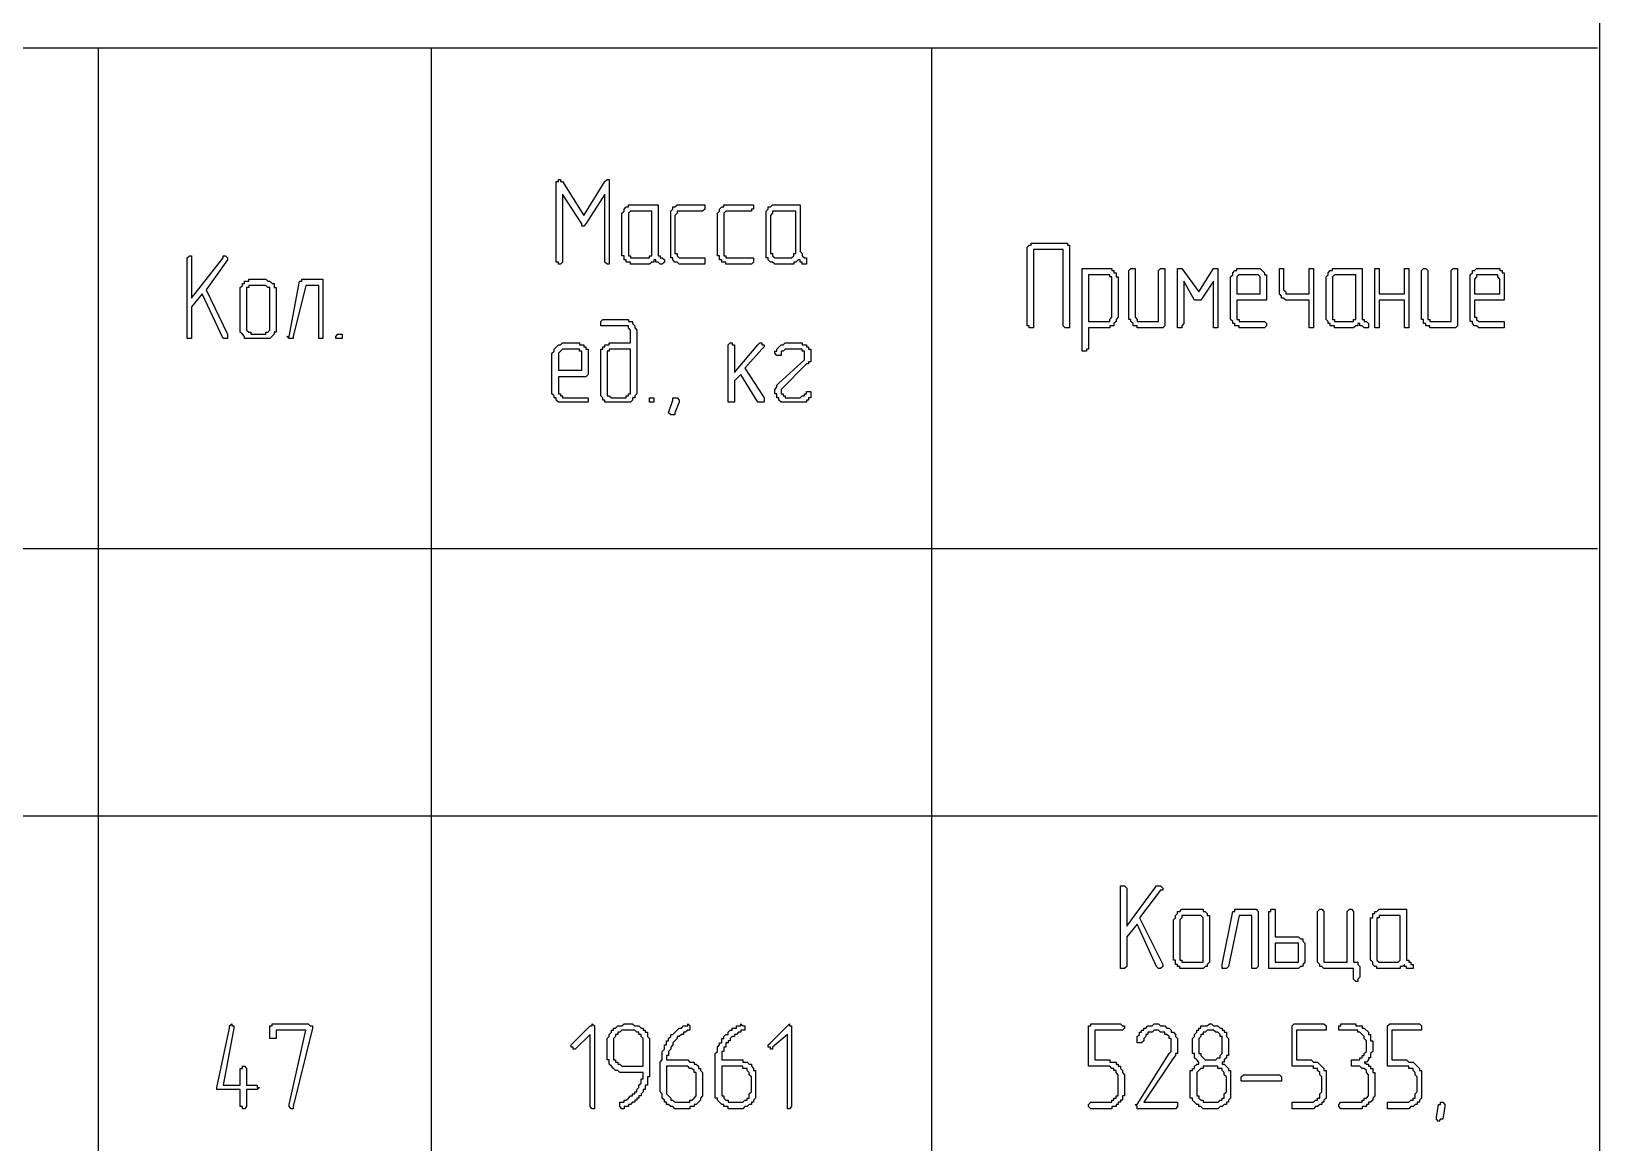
# Model space of a CAD drawing. Header units: millimetres. Extents: x 1 to 1188, y 1 to 840.
# Drawn here: x 1137.83 to 1184.79, y 351.42 to 384.67 of the extents above; entities that cross this region are included whole.
import ezdxf

# ---------------------------------------------------------------- set-up
doc = ezdxf.new("R2010")
doc.units = ezdxf.units.MM
doc.layers.add('GEOMETRY', color=7, linetype='Continuous')

msp = doc.modelspace()

# ---------------------------------------------------------------- linework, layer by layer
at = {"layer": 'GEOMETRY'}
for points in [[(1184.79, 5.658), (20.835, 5.658), (20.835, 836.683), (1184.79, 836.683)], [(1155.135, 377.832), (1155.135, 377.705), (1155.072, 377.705), (1155.008, 377.769), (1155.008, 379.801), (1154.438, 378.911), (1154.373, 378.848), (1154.31, 378.848), (1154.31, 378.911), (1153.739, 379.801), (1153.739, 377.769), (1153.676, 377.705), (1153.611, 377.705), (1153.611, 377.769), (1153.548, 377.769), (1153.548, 380.181), (1153.611, 380.181), (1153.611, 380.245), (1153.676, 380.245), (1153.676, 380.181), (1153.739, 380.181), (1154.373, 379.166), (1155.008, 380.181), (1155.072, 380.245), (1155.135, 380.245)], [(1156.723, 377.895), (1156.786, 377.832), (1156.786, 377.769), (1156.723, 377.705), (1156.659, 377.705), (1156.596, 377.769), (1156.532, 377.769), (1156.532, 377.832), (1156.469, 377.832), (1156.469, 377.769), (1156.406, 377.769), (1156.342, 377.705), (1155.77, 377.705), (1155.77, 377.769), (1155.644, 377.769), (1155.644, 377.832), (1155.58, 377.832), (1155.58, 377.959), (1155.517, 377.959), (1155.517, 379.229), (1155.58, 379.293), (1155.58, 379.356), (1155.644, 379.419), (1155.707, 379.419), (1155.707, 379.483), (1156.596, 379.483), (1156.596, 377.959), (1156.659, 377.959), (1156.659, 377.895)], [(1157.93, 377.705), (1157.231, 377.705), (1157.168, 377.769), (1157.104, 377.769), (1157.041, 377.832), (1157.041, 377.895), (1156.977, 377.895), (1156.977, 379.293), (1157.041, 379.356), (1157.041, 379.419), (1157.104, 379.419), (1157.168, 379.483), (1157.993, 379.483), (1157.993, 379.356), (1157.93, 379.293), (1157.168, 379.293), (1157.168, 379.229), (1157.104, 379.166), (1157.104, 378.022), (1157.168, 378.022), (1157.168, 377.959), (1157.231, 377.895), (1157.993, 377.895), (1157.993, 377.705)], [(1159.39, 377.705), (1158.628, 377.705), (1158.628, 377.769), (1158.502, 377.769), (1158.502, 377.832), (1158.438, 377.832), (1158.438, 377.959), (1158.373, 377.959), (1158.373, 379.229), (1158.438, 379.293), (1158.438, 379.356), (1158.502, 379.419), (1158.565, 379.419), (1158.565, 379.483), (1159.454, 379.483), (1159.454, 379.356), (1159.39, 379.356), (1159.39, 379.293), (1158.628, 379.293), (1158.565, 379.229), (1158.565, 377.959), (1158.628, 377.959), (1158.628, 377.895), (1159.454, 377.895), (1159.454, 377.769)], [(1160.978, 377.895), (1161.041, 377.895), (1161.041, 377.705), (1160.914, 377.705), (1160.914, 377.769), (1160.851, 377.769), (1160.851, 377.832), (1160.788, 377.832), (1160.723, 377.769), (1160.66, 377.769), (1160.66, 377.705), (1160.089, 377.705), (1160.026, 377.769), (1159.961, 377.769), (1159.898, 377.832), (1159.898, 377.895), (1159.834, 377.895), (1159.834, 379.293), (1159.898, 379.356), (1159.898, 379.419), (1159.961, 379.419), (1160.026, 379.483), (1160.851, 379.483), (1160.851, 378.085), (1160.914, 378.022), (1160.914, 377.959)], [(1156.406, 378.085), (1156.406, 379.293), (1155.77, 379.293), (1155.707, 379.229), (1155.707, 377.959), (1155.77, 377.959), (1155.77, 377.895), (1156.342, 377.895), (1156.342, 377.959), (1156.406, 377.959)], [(1160.723, 378.085), (1160.723, 379.293), (1160.026, 379.293), (1160.026, 379.229), (1159.961, 379.166), (1159.961, 378.022), (1160.026, 378.022), (1160.026, 377.959), (1160.089, 377.895), (1160.596, 377.895), (1160.66, 377.959), (1160.66, 378.022), (1160.723, 378.022)], [(1168.915, 375.927), (1168.915, 375.801), (1168.789, 375.801), (1168.725, 375.864), (1168.725, 378.15), (1167.835, 378.15), (1167.835, 375.801), (1167.708, 375.801), (1167.708, 375.864), (1167.645, 375.864), (1167.645, 378.214), (1167.708, 378.277), (1167.772, 378.277), (1167.772, 378.34), (1168.852, 378.34), (1168.852, 378.277), (1168.915, 378.277)], [(1142.627, 376.435), (1142.627, 375.482), (1142.498, 375.482), (1142.498, 377.895), (1142.563, 377.959), (1142.627, 377.959), (1142.627, 376.689), (1143.579, 377.895), (1143.579, 377.959), (1143.642, 377.959), (1143.706, 377.895), (1143.706, 377.832), (1143.07, 376.943), (1143.706, 375.609), (1143.706, 375.482), (1143.579, 375.482), (1142.944, 376.816)], [(1169.486, 375.801), (1169.486, 375.165), (1169.423, 375.165), (1169.423, 375.102), (1169.296, 375.102), (1169.296, 377.578), (1170.185, 377.578), (1170.185, 377.515), (1170.248, 377.515), (1170.248, 377.452), (1170.313, 377.452), (1170.313, 377.323), (1170.376, 377.323), (1170.376, 376.118), (1170.313, 376.054), (1170.313, 375.991), (1170.248, 375.927), (1170.248, 375.864), (1170.121, 375.864), (1170.121, 375.801)], [(1171.772, 375.927), (1171.772, 375.864), (1171.709, 375.801), (1170.947, 375.801), (1170.947, 375.864), (1170.82, 375.864), (1170.82, 375.927), (1170.756, 375.991), (1170.756, 376.054), (1170.693, 376.054), (1170.693, 377.515), (1170.756, 377.578), (1170.883, 377.578), (1170.883, 376.118), (1170.947, 376.054), (1170.947, 375.991), (1171.582, 375.991), (1171.582, 377.515), (1171.645, 377.578), (1171.772, 377.578)], [(1173.36, 375.927), (1173.36, 375.801), (1173.233, 375.801), (1173.233, 377.197), (1172.852, 376.626), (1172.661, 376.626), (1172.344, 377.197), (1172.344, 375.927), (1172.281, 375.864), (1172.281, 375.801), (1172.154, 375.801), (1172.154, 377.578), (1172.281, 377.578), (1172.789, 376.88), (1173.233, 377.578), (1173.36, 377.578)], [(1173.931, 376.626), (1173.931, 376.054), (1173.995, 376.054), (1173.995, 375.991), (1174.757, 375.991), (1174.82, 375.927), (1174.82, 375.864), (1174.757, 375.801), (1173.995, 375.801), (1173.995, 375.864), (1173.868, 375.864), (1173.868, 375.927), (1173.805, 375.927), (1173.805, 375.991), (1173.741, 376.054), (1173.741, 377.323), (1173.805, 377.388), (1173.805, 377.452), (1173.868, 377.515), (1173.931, 377.515), (1173.931, 377.578), (1174.63, 377.578), (1174.757, 377.452), (1174.757, 377.388), (1174.82, 377.388), (1174.82, 376.626)], [(1176.091, 376.816), (1176.091, 377.578), (1176.218, 377.578), (1176.218, 375.801), (1176.091, 375.801), (1176.091, 376.626), (1175.392, 376.626), (1175.329, 376.689), (1175.265, 376.689), (1175.265, 376.753), (1175.202, 376.816), (1175.202, 377.578), (1175.329, 377.578), (1175.329, 376.943), (1175.392, 376.88), (1175.392, 376.816)], [(1177.805, 375.991), (1177.869, 375.927), (1177.869, 375.801), (1177.742, 375.801), (1177.678, 375.864), (1177.615, 375.864), (1177.615, 375.927), (1177.552, 375.927), (1177.552, 375.864), (1177.488, 375.864), (1177.423, 375.801), (1176.853, 375.801), (1176.853, 375.864), (1176.726, 375.864), (1176.726, 375.927), (1176.663, 375.927), (1176.663, 375.991), (1176.598, 376.054), (1176.598, 377.323), (1176.663, 377.388), (1176.663, 377.452), (1176.726, 377.515), (1176.789, 377.515), (1176.789, 377.578), (1177.678, 377.578), (1177.678, 376.054), (1177.742, 376.054), (1177.742, 375.991)], [(1178.948, 376.816), (1178.948, 377.578), (1179.076, 377.578), (1179.076, 375.801), (1178.948, 375.801), (1178.948, 376.626), (1178.185, 376.626), (1178.185, 375.801), (1178.059, 375.801), (1178.059, 377.578), (1178.185, 377.578), (1178.185, 376.816)], [(1180.535, 375.927), (1180.535, 375.864), (1180.472, 375.801), (1179.71, 375.801), (1179.71, 375.864), (1179.583, 375.864), (1179.583, 375.927), (1179.519, 375.927), (1179.519, 376.054), (1179.456, 376.054), (1179.456, 377.515), (1179.519, 377.578), (1179.583, 377.578), (1179.646, 377.515), (1179.646, 376.054), (1179.71, 376.054), (1179.71, 375.991), (1180.345, 375.991), (1180.345, 377.515), (1180.408, 377.578), (1180.535, 377.578)], [(1181.044, 376.626), (1181.044, 376.118), (1181.107, 376.118), (1181.107, 376.054), (1181.17, 375.991), (1181.932, 375.991), (1181.932, 375.801), (1181.17, 375.801), (1181.107, 375.864), (1181.044, 375.864), (1180.98, 375.927), (1180.98, 375.991), (1180.917, 375.991), (1180.917, 377.388), (1180.98, 377.452), (1180.98, 377.515), (1181.044, 377.515), (1181.107, 377.578), (1181.806, 377.578), (1181.806, 377.515), (1181.869, 377.515), (1181.869, 377.452), (1181.932, 377.452), (1181.932, 376.626)], [(1145.166, 375.801), (1145.166, 375.673), (1145.103, 375.673), (1145.103, 375.609), (1144.976, 375.482), (1144.214, 375.482), (1144.214, 375.546), (1144.151, 375.609), (1144.086, 375.673), (1144.086, 377.006), (1144.151, 377.07), (1144.151, 377.133), (1144.214, 377.133), (1144.214, 377.197), (1144.341, 377.197), (1144.341, 377.26), (1144.848, 377.26), (1144.913, 377.197), (1144.976, 377.197), (1145.039, 377.133), (1145.103, 377.133), (1145.103, 377.006), (1145.166, 377.006)], [(1146.564, 375.546), (1146.564, 375.482), (1146.435, 375.482), (1146.435, 377.07), (1146.055, 377.07), (1145.673, 375.546), (1145.673, 375.482), (1145.547, 375.482), (1145.483, 375.546), (1145.547, 375.546), (1145.865, 377.197), (1145.928, 377.197), (1145.928, 377.26), (1146.564, 377.26)], [(1169.486, 375.991), (1170.121, 375.991), (1170.121, 376.054), (1170.185, 376.118), (1170.185, 377.323), (1170.121, 377.323), (1170.121, 377.388), (1169.486, 377.388)], [(1173.931, 376.816), (1174.63, 376.816), (1174.63, 377.323), (1174.567, 377.388), (1173.995, 377.388), (1173.931, 377.323)], [(1177.488, 376.181), (1177.488, 377.388), (1176.853, 377.388), (1176.789, 377.323), (1176.789, 376.054), (1176.853, 376.054), (1176.853, 375.991), (1177.423, 375.991), (1177.423, 376.054), (1177.488, 376.054)], [(1181.044, 376.816), (1181.806, 376.816), (1181.806, 377.26), (1181.742, 377.323), (1181.742, 377.388), (1181.107, 377.388), (1181.107, 377.323), (1181.044, 377.26)], [(1144.976, 375.801), (1144.976, 377.006), (1144.913, 377.006), (1144.848, 377.07), (1144.341, 377.07), (1144.341, 377.006), (1144.277, 377.006), (1144.277, 375.736), (1144.341, 375.673), (1144.404, 375.673), (1144.404, 375.609), (1144.848, 375.609), (1144.848, 375.673), (1144.913, 375.673), (1144.976, 375.736)], [(1155.77, 375.356), (1155.77, 375.736), (1155.707, 375.801), (1155.707, 375.864), (1154.881, 375.864), (1154.881, 375.991), (1154.945, 376.054), (1155.707, 376.054), (1155.707, 375.991), (1155.834, 375.991), (1155.834, 375.927), (1155.897, 375.864), (1155.897, 375.801), (1155.96, 375.736), (1155.96, 373.831), (1155.897, 373.768), (1155.897, 373.705), (1155.834, 373.705), (1155.834, 373.641), (1155.77, 373.578), (1155.008, 373.578), (1155.008, 373.641), (1154.945, 373.641), (1154.945, 373.705), (1154.881, 373.768), (1154.881, 375.165), (1154.945, 375.165), (1154.945, 375.229), (1155.008, 375.229), (1155.008, 375.292), (1155.135, 375.292), (1155.135, 375.356)], [(1147.071, 375.609), (1147.134, 375.609), (1147.134, 375.482), (1146.944, 375.482), (1146.944, 375.546), (1147.007, 375.609)], [(1153.611, 374.34), (1153.611, 373.831), (1153.676, 373.831), (1153.676, 373.768), (1153.739, 373.768), (1153.739, 373.705), (1154.501, 373.705), (1154.501, 373.578), (1153.611, 373.578), (1153.548, 373.641), (1153.548, 373.705), (1153.484, 373.705), (1153.484, 373.768), (1153.421, 373.831), (1153.421, 375.039), (1153.484, 375.102), (1153.484, 375.165), (1153.611, 375.292), (1153.676, 375.292), (1153.739, 375.356), (1154.246, 375.356), (1154.246, 375.292), (1154.373, 375.292), (1154.373, 375.229), (1154.438, 375.229), (1154.438, 375.165), (1154.501, 375.165), (1154.501, 374.403), (1154.438, 374.34)], [(1159.2, 374.594), (1159.771, 373.705), (1159.771, 373.578), (1159.581, 373.578), (1159.072, 374.403), (1158.882, 374.213), (1158.882, 373.578), (1158.692, 373.578), (1158.692, 375.292), (1158.755, 375.356), (1158.819, 375.356), (1158.819, 375.292), (1158.882, 375.292), (1158.882, 374.467), (1159.581, 375.292), (1159.644, 375.356), (1159.707, 375.356), (1159.707, 375.292), (1159.771, 375.292), (1159.771, 375.229), (1159.707, 375.165)], [(1161.168, 373.768), (1161.168, 373.705), (1161.105, 373.705), (1161.105, 373.641), (1161.041, 373.641), (1161.041, 373.578), (1160.279, 373.578), (1160.216, 373.641), (1160.216, 373.705), (1160.152, 373.705), (1160.152, 373.831), (1160.089, 373.831), (1160.089, 373.958), (1160.152, 374.022), (1160.152, 374.085), (1160.216, 374.148), (1160.978, 374.847), (1160.978, 375.102), (1160.914, 375.102), (1160.914, 375.165), (1160.406, 375.165), (1160.343, 375.102), (1160.279, 375.102), (1160.279, 374.975), (1160.152, 374.975), (1160.089, 375.039), (1160.089, 375.102), (1160.152, 375.102), (1160.152, 375.165), (1160.279, 375.292), (1160.343, 375.292), (1160.406, 375.356), (1160.914, 375.356), (1160.914, 375.292), (1161.041, 375.292), (1161.041, 375.229), (1161.105, 375.229), (1161.105, 375.165), (1161.168, 375.165), (1161.168, 374.784), (1161.105, 374.784), (1161.105, 374.72), (1161.041, 374.72), (1160.279, 373.958), (1160.279, 373.831), (1160.343, 373.831), (1160.343, 373.768), (1160.406, 373.768), (1160.406, 373.705), (1160.851, 373.705), (1160.914, 373.768), (1160.978, 373.768), (1160.978, 373.831), (1161.041, 373.831), (1161.041, 373.895), (1161.168, 373.895)], [(1153.611, 374.53), (1154.31, 374.53), (1154.31, 375.102), (1154.246, 375.102), (1154.246, 375.165), (1153.739, 375.165), (1153.676, 375.102), (1153.611, 375.039)], [(1155.77, 375.165), (1155.135, 375.165), (1155.135, 375.102), (1155.072, 375.102), (1155.072, 373.768), (1155.135, 373.768), (1155.198, 373.705), (1155.644, 373.705), (1155.644, 373.768), (1155.707, 373.768), (1155.707, 373.831), (1155.77, 373.831)], [(1156.406, 373.705), (1156.469, 373.705), (1156.469, 373.578), (1156.342, 373.578), (1156.342, 373.705)], [(1157.104, 373.26), (1157.104, 373.196), (1156.977, 373.196), (1156.914, 373.26), (1157.041, 373.641), (1157.041, 373.705), (1157.168, 373.705), (1157.231, 373.641), (1157.231, 373.578)], [(1170.63, 357.576), (1170.63, 356.686), (1170.566, 356.623), (1170.439, 356.623), (1170.439, 359.1), (1170.566, 359.1), (1170.63, 359.035), (1170.63, 357.893), (1171.519, 359.1), (1171.645, 359.1), (1171.709, 359.035), (1171.709, 358.972), (1171.645, 358.972), (1171.01, 358.147), (1171.709, 356.751), (1171.709, 356.686), (1171.645, 356.623), (1171.582, 356.623), (1171.519, 356.686), (1170.947, 357.956)], [(1173.106, 356.941), (1173.106, 356.814), (1173.043, 356.751), (1173.043, 356.686), (1172.979, 356.686), (1172.916, 356.623), (1172.217, 356.623), (1172.217, 356.686), (1172.154, 356.686), (1172.154, 356.751), (1172.09, 356.751), (1172.09, 356.877), (1172.027, 356.877), (1172.027, 358.083), (1172.09, 358.147), (1172.09, 358.21), (1172.154, 358.273), (1172.154, 358.338), (1172.217, 358.338), (1172.281, 358.402), (1172.916, 358.402), (1172.916, 358.338), (1172.979, 358.338), (1173.043, 358.273), (1173.043, 358.21), (1173.106, 358.21)], [(1174.567, 356.686), (1174.503, 356.623), (1174.377, 356.623), (1174.377, 358.21), (1173.995, 358.21), (1173.678, 356.686), (1173.614, 356.623), (1173.488, 356.623), (1173.488, 356.751), (1173.805, 358.338), (1173.868, 358.338), (1173.868, 358.402), (1174.503, 358.402), (1174.567, 358.338)], [(1175.075, 357.576), (1175.773, 357.576), (1175.836, 357.513), (1175.901, 357.513), (1175.901, 357.448), (1175.964, 357.385), (1175.964, 356.814), (1175.901, 356.751), (1175.901, 356.686), (1175.836, 356.686), (1175.773, 356.623), (1174.884, 356.623), (1174.884, 358.338), (1174.947, 358.338), (1174.947, 358.402), (1175.075, 358.402)], [(1177.233, 356.814), (1177.233, 358.338), (1177.297, 358.402), (1177.36, 358.402), (1177.423, 358.338), (1177.423, 356.814), (1177.552, 356.814), (1177.552, 356.751), (1177.615, 356.686), (1177.615, 356.369), (1177.552, 356.306), (1177.552, 356.242), (1177.488, 356.242), (1177.423, 356.306), (1177.423, 356.623), (1176.535, 356.623), (1176.471, 356.686), (1176.408, 356.686), (1176.408, 356.751), (1176.344, 356.814), (1176.344, 358.338), (1176.408, 358.402), (1176.471, 358.402), (1176.535, 358.338), (1176.535, 356.814)], [(1179.139, 356.814), (1179.139, 356.751), (1179.202, 356.751), (1179.202, 356.623), (1179.011, 356.623), (1179.011, 356.686), (1178.948, 356.686), (1178.948, 356.751), (1178.884, 356.686), (1178.821, 356.686), (1178.821, 356.623), (1178.122, 356.623), (1178.122, 356.686), (1178.059, 356.686), (1177.995, 356.751), (1177.995, 356.814), (1177.932, 356.877), (1177.932, 358.147), (1177.995, 358.147), (1177.995, 358.273), (1178.059, 358.273), (1178.059, 358.338), (1178.122, 358.338), (1178.185, 358.402), (1179.011, 358.402), (1179.011, 356.877), (1179.076, 356.877), (1179.076, 356.814)], [(1172.916, 356.941), (1172.916, 358.147), (1172.852, 358.21), (1172.281, 358.21), (1172.281, 358.147), (1172.217, 358.083), (1172.217, 356.877), (1172.281, 356.877), (1172.281, 356.814), (1172.916, 356.814)], [(1178.821, 356.941), (1178.821, 358.21), (1178.185, 358.21), (1178.185, 358.147), (1178.122, 358.147), (1178.122, 356.877), (1178.185, 356.814), (1178.757, 356.814), (1178.821, 356.877)], [(1175.075, 357.385), (1175.075, 356.814), (1175.773, 356.814), (1175.773, 357.385)], [(1144.277, 353.131), (1144.594, 353.131), (1144.594, 353.067), (1144.658, 353.067), (1144.594, 353.004), (1144.277, 353.004), (1144.277, 352.495), (1144.214, 352.432), (1144.151, 352.432), (1144.151, 352.495), (1144.086, 352.495), (1144.086, 353.004), (1143.389, 353.004), (1143.389, 353.067), (1143.769, 354.845), (1143.769, 354.908), (1143.832, 354.972), (1143.832, 354.908), (1143.896, 354.908), (1143.896, 354.845), (1143.579, 353.131), (1144.086, 353.131), (1144.086, 353.639), (1144.151, 353.639), (1144.151, 353.702), (1144.214, 353.702), (1144.277, 353.639)], [(1146.245, 354.845), (1145.673, 352.495), (1145.673, 352.432), (1145.61, 352.432), (1145.547, 352.495), (1145.547, 352.559), (1146.055, 354.781), (1145.166, 354.781), (1145.166, 354.528), (1144.976, 354.528), (1144.976, 354.908), (1145.039, 354.908), (1145.039, 354.972), (1146.119, 354.972), (1146.182, 354.908), (1146.245, 354.908)], [(1154.691, 352.559), (1154.691, 352.432), (1154.628, 352.432), (1154.564, 352.495), (1154.564, 354.655), (1154.119, 354.21), (1154.056, 354.21), (1154.056, 354.273), (1153.993, 354.273), (1153.993, 354.338), (1154.056, 354.401), (1154.564, 354.908), (1154.628, 354.908), (1154.628, 354.972), (1154.691, 354.908)], [(1156.342, 353.639), (1156.342, 353.384), (1156.279, 353.384), (1156.279, 353.131), (1156.215, 353.131), (1156.215, 353.004), (1156.152, 353.004), (1156.152, 352.94), (1156.089, 352.877), (1156.089, 352.814), (1156.025, 352.814), (1156.025, 352.75), (1155.96, 352.75), (1155.96, 352.685), (1155.897, 352.685), (1155.897, 352.622), (1155.834, 352.622), (1155.77, 352.559), (1155.707, 352.559), (1155.707, 352.495), (1155.58, 352.495), (1155.58, 352.432), (1155.517, 352.432), (1155.453, 352.495), (1155.453, 352.622), (1155.58, 352.622), (1155.58, 352.685), (1155.644, 352.685), (1155.707, 352.75), (1155.77, 352.814), (1155.834, 352.814), (1155.834, 352.877), (1155.897, 352.877), (1155.897, 352.94), (1155.96, 352.94), (1155.96, 353.004), (1156.025, 353.067), (1156.025, 353.131), (1156.089, 353.194), (1156.089, 353.321), (1156.152, 353.321), (1156.152, 353.511), (1155.453, 353.511), (1155.39, 353.576), (1155.327, 353.576), (1155.263, 353.639), (1155.198, 353.702), (1155.135, 353.766), (1155.135, 353.893), (1155.072, 353.893), (1155.072, 354.528), (1155.135, 354.591), (1155.135, 354.655), (1155.198, 354.718), (1155.198, 354.781), (1155.263, 354.781), (1155.263, 354.845), (1155.327, 354.845), (1155.39, 354.908), (1155.517, 354.908), (1155.58, 354.972), (1155.834, 354.972), (1155.897, 354.908), (1156.025, 354.908), (1156.089, 354.845), (1156.152, 354.845), (1156.152, 354.781), (1156.215, 354.781), (1156.215, 354.718), (1156.279, 354.718), (1156.279, 354.591), (1156.342, 354.528)], [(1156.152, 353.702), (1156.152, 354.528), (1156.089, 354.591), (1156.089, 354.655), (1156.025, 354.655), (1156.025, 354.718), (1155.96, 354.718), (1155.897, 354.781), (1155.517, 354.781), (1155.453, 354.718), (1155.39, 354.718), (1155.39, 354.655), (1155.327, 354.655), (1155.327, 354.591), (1155.263, 354.528), (1155.263, 353.893), (1155.327, 353.893), (1155.327, 353.829), (1155.39, 353.829), (1155.39, 353.766), (1155.453, 353.766), (1155.517, 353.702)], [(1156.659, 353.766), (1156.659, 353.829), (1156.723, 353.893), (1156.723, 354.146), (1156.786, 354.21), (1156.786, 354.338), (1156.851, 354.338), (1156.851, 354.464), (1156.914, 354.464), (1156.914, 354.528), (1156.977, 354.591), (1156.977, 354.655), (1157.041, 354.655), (1157.231, 354.845), (1157.294, 354.845), (1157.358, 354.908), (1157.485, 354.908), (1157.485, 354.972), (1157.548, 354.908), (1157.548, 354.781), (1157.485, 354.781), (1157.421, 354.718), (1157.358, 354.718), (1157.358, 354.655), (1157.294, 354.655), (1157.231, 354.591), (1157.168, 354.591), (1157.168, 354.528), (1157.041, 354.401), (1157.041, 354.338), (1156.977, 354.273), (1156.977, 354.21), (1156.914, 354.146), (1156.914, 354.019), (1156.851, 354.019), (1156.851, 353.893), (1157.485, 353.893), (1157.548, 353.829), (1157.676, 353.829), (1157.676, 353.766), (1157.739, 353.766), (1157.803, 353.702), (1157.803, 353.639), (1157.866, 353.639), (1157.866, 353.576), (1157.93, 353.511), (1157.93, 352.814), (1157.866, 352.75), (1157.866, 352.685), (1157.739, 352.559), (1157.676, 352.559), (1157.676, 352.495), (1157.548, 352.495), (1157.548, 352.432), (1157.104, 352.432), (1157.041, 352.495), (1156.977, 352.495), (1156.914, 352.559), (1156.851, 352.559), (1156.851, 352.622), (1156.786, 352.622), (1156.786, 352.685), (1156.723, 352.75), (1156.723, 352.877), (1156.659, 352.94)], [(1158.31, 353.766), (1158.31, 354.083), (1158.373, 354.146), (1158.373, 354.273), (1158.438, 354.338), (1158.438, 354.401), (1158.502, 354.401), (1158.502, 354.528), (1158.565, 354.528), (1158.565, 354.591), (1158.628, 354.655), (1158.692, 354.655), (1158.692, 354.718), (1158.755, 354.781), (1158.819, 354.781), (1158.819, 354.845), (1158.945, 354.845), (1158.945, 354.908), (1159.072, 354.908), (1159.072, 354.972), (1159.135, 354.908), (1159.2, 354.908), (1159.2, 354.781), (1159.072, 354.781), (1159.072, 354.718), (1159.009, 354.718), (1158.945, 354.655), (1158.882, 354.655), (1158.882, 354.591), (1158.819, 354.591), (1158.755, 354.528), (1158.755, 354.464), (1158.692, 354.464), (1158.692, 354.401), (1158.628, 354.401), (1158.628, 354.273), (1158.565, 354.273), (1158.565, 354.146), (1158.502, 354.146), (1158.502, 353.893), (1159.135, 353.893), (1159.135, 353.829), (1159.264, 353.829), (1159.327, 353.766), (1159.39, 353.766), (1159.39, 353.702), (1159.454, 353.639), (1159.454, 353.576), (1159.517, 353.576), (1159.517, 352.75), (1159.454, 352.685), (1159.454, 352.622), (1159.39, 352.622), (1159.39, 352.559), (1159.327, 352.559), (1159.264, 352.495), (1159.2, 352.495), (1159.135, 352.432), (1158.692, 352.432), (1158.692, 352.495), (1158.565, 352.495), (1158.565, 352.559), (1158.502, 352.559), (1158.438, 352.622), (1158.373, 352.685), (1158.373, 352.75), (1158.31, 352.75)], [(1160.596, 352.559), (1160.596, 352.495), (1160.533, 352.432), (1160.469, 352.432), (1160.469, 354.655), (1160.026, 354.273), (1160.026, 354.21), (1159.961, 354.21), (1159.961, 354.273), (1159.898, 354.273), (1159.898, 354.338), (1159.961, 354.401), (1160.469, 354.908), (1160.533, 354.972), (1160.533, 354.908), (1160.596, 354.908)], [(1170.566, 353.004), (1170.566, 352.814), (1170.503, 352.814), (1170.503, 352.685), (1170.439, 352.685), (1170.439, 352.622), (1170.376, 352.622), (1170.376, 352.559), (1170.313, 352.559), (1170.313, 352.495), (1170.185, 352.495), (1170.185, 352.432), (1169.551, 352.432), (1169.486, 352.495), (1169.486, 352.559), (1169.551, 352.622), (1170.185, 352.622), (1170.185, 352.685), (1170.248, 352.685), (1170.248, 352.75), (1170.313, 352.75), (1170.313, 352.814), (1170.376, 352.814), (1170.376, 353.448), (1170.313, 353.511), (1170.313, 353.576), (1170.248, 353.576), (1170.248, 353.639), (1170.185, 353.639), (1170.121, 353.702), (1169.486, 353.702), (1169.486, 354.908), (1169.551, 354.908), (1169.551, 354.972), (1170.439, 354.972), (1170.503, 354.908), (1170.566, 354.908), (1170.566, 354.845), (1170.503, 354.781), (1169.677, 354.781), (1169.677, 353.893), (1170.121, 353.893), (1170.121, 353.829), (1170.313, 353.829), (1170.313, 353.766), (1170.376, 353.766), (1170.376, 353.702), (1170.439, 353.702), (1170.439, 353.639), (1170.503, 353.576), (1170.503, 353.511), (1170.566, 353.448)], [(1172.09, 352.432), (1170.947, 352.432), (1170.947, 352.495), (1170.883, 352.559), (1170.947, 352.559), (1171.9, 354.083), (1171.964, 354.146), (1171.964, 354.528), (1171.9, 354.528), (1171.9, 354.591), (1171.835, 354.655), (1171.772, 354.655), (1171.772, 354.718), (1171.645, 354.718), (1171.582, 354.781), (1171.455, 354.781), (1171.392, 354.718), (1171.265, 354.718), (1171.265, 354.655), (1171.202, 354.655), (1171.202, 354.591), (1171.138, 354.528), (1171.138, 354.464), (1171.073, 354.401), (1170.947, 354.401), (1170.947, 354.591), (1171.01, 354.655), (1171.01, 354.718), (1171.073, 354.718), (1171.073, 354.781), (1171.138, 354.781), (1171.138, 354.845), (1171.202, 354.845), (1171.265, 354.908), (1171.392, 354.908), (1171.455, 354.972), (1171.582, 354.972), (1171.645, 354.908), (1171.772, 354.908), (1171.835, 354.845), (1171.9, 354.845), (1171.964, 354.781), (1171.964, 354.718), (1172.027, 354.718), (1172.09, 354.655), (1172.09, 354.591), (1172.154, 354.528), (1172.154, 354.083), (1172.09, 354.083), (1172.09, 354.019), (1172.027, 353.956), (1171.138, 352.622), (1172.154, 352.622), (1172.154, 352.495)], [(1173.741, 353.004), (1173.741, 352.75), (1173.678, 352.685), (1173.678, 352.622), (1173.614, 352.622), (1173.614, 352.559), (1173.551, 352.559), (1173.488, 352.495), (1173.423, 352.495), (1173.36, 352.432), (1172.916, 352.432), (1172.852, 352.495), (1172.789, 352.495), (1172.789, 352.559), (1172.726, 352.559), (1172.661, 352.622), (1172.598, 352.685), (1172.598, 352.75), (1172.534, 352.75), (1172.534, 353.576), (1172.598, 353.576), (1172.598, 353.639), (1172.661, 353.639), (1172.661, 353.702), (1172.726, 353.766), (1172.789, 353.766), (1172.789, 353.829), (1172.726, 353.893), (1172.661, 353.956), (1172.661, 354.083), (1172.598, 354.083), (1172.598, 354.528), (1172.661, 354.591), (1172.661, 354.655), (1172.726, 354.718), (1172.726, 354.781), (1172.789, 354.781), (1172.789, 354.845), (1172.852, 354.845), (1172.852, 354.908), (1173.043, 354.908), (1173.106, 354.972), (1173.169, 354.972), (1173.233, 354.908), (1173.36, 354.908), (1173.423, 354.845), (1173.488, 354.845), (1173.488, 354.781), (1173.551, 354.781), (1173.551, 354.718), (1173.614, 354.718), (1173.614, 354.591), (1173.678, 354.528), (1173.678, 354.019), (1173.614, 354.019), (1173.614, 353.956), (1173.551, 353.893), (1173.551, 353.829), (1173.488, 353.829), (1173.488, 353.766), (1173.551, 353.766), (1173.678, 353.639), (1173.678, 353.576), (1173.741, 353.576)], [(1173.488, 354.21), (1173.488, 354.591), (1173.423, 354.591), (1173.423, 354.655), (1173.36, 354.718), (1173.296, 354.718), (1173.233, 354.781), (1173.043, 354.781), (1172.979, 354.718), (1172.916, 354.718), (1172.916, 354.655), (1172.852, 354.655), (1172.852, 354.591), (1172.789, 354.528), (1172.789, 354.083), (1172.852, 354.083), (1172.852, 354.019), (1172.979, 353.893), (1173.296, 353.893), (1173.36, 353.956), (1173.423, 353.956), (1173.423, 354.019), (1173.488, 354.083)], [(1176.598, 353.004), (1176.598, 352.75), (1176.535, 352.685), (1176.535, 352.622), (1176.471, 352.622), (1176.471, 352.559), (1176.408, 352.559), (1176.344, 352.495), (1176.281, 352.495), (1176.218, 352.432), (1175.582, 352.432), (1175.582, 352.622), (1176.218, 352.622), (1176.281, 352.685), (1176.344, 352.685), (1176.344, 352.75), (1176.408, 352.75), (1176.408, 352.877), (1176.471, 352.94), (1176.471, 353.384), (1176.408, 353.448), (1176.408, 353.511), (1176.344, 353.576), (1176.344, 353.639), (1176.218, 353.639), (1176.218, 353.702), (1175.582, 353.702), (1175.582, 354.908), (1175.646, 354.972), (1176.535, 354.972), (1176.598, 354.908), (1176.598, 354.781), (1175.709, 354.781), (1175.709, 353.893), (1176.154, 353.893), (1176.218, 353.829), (1176.344, 353.829), (1176.535, 353.639), (1176.535, 353.576), (1176.598, 353.576)], [(1177.742, 353.829), (1177.805, 353.766), (1177.869, 353.766), (1177.869, 353.702), (1177.932, 353.702), (1177.932, 353.639), (1177.995, 353.639), (1177.995, 353.511), (1178.059, 353.511), (1178.059, 352.814), (1177.995, 352.75), (1177.995, 352.685), (1177.932, 352.622), (1177.869, 352.622), (1177.869, 352.559), (1177.805, 352.559), (1177.805, 352.495), (1177.678, 352.495), (1177.678, 352.432), (1177.043, 352.432), (1176.98, 352.495), (1176.98, 352.559), (1177.043, 352.622), (1177.678, 352.622), (1177.678, 352.685), (1177.742, 352.685), (1177.742, 352.75), (1177.805, 352.75), (1177.869, 352.814), (1177.869, 353.448), (1177.805, 353.511), (1177.805, 353.576), (1177.742, 353.639), (1177.678, 353.639), (1177.615, 353.702), (1177.36, 353.702), (1177.36, 353.893), (1177.615, 353.893), (1177.615, 353.956), (1177.678, 353.956), (1177.678, 354.019), (1177.742, 354.019), (1177.742, 354.083), (1177.805, 354.146), (1177.805, 354.464), (1177.742, 354.528), (1177.742, 354.591), (1177.615, 354.718), (1177.552, 354.718), (1177.552, 354.781), (1176.98, 354.781), (1176.98, 354.908), (1177.043, 354.908), (1177.043, 354.972), (1177.488, 354.972), (1177.488, 354.908), (1177.678, 354.908), (1177.678, 354.845), (1177.742, 354.845), (1177.869, 354.718), (1177.869, 354.655), (1177.932, 354.655), (1177.932, 354.464), (1177.995, 354.464), (1177.995, 354.146), (1177.932, 354.083), (1177.932, 353.956), (1177.869, 353.956), (1177.869, 353.893), (1177.805, 353.829)], [(1179.456, 353.004), (1179.456, 352.75), (1179.393, 352.685), (1179.393, 352.622), (1179.329, 352.622), (1179.329, 352.559), (1179.266, 352.559), (1179.202, 352.495), (1179.139, 352.495), (1179.076, 352.432), (1178.44, 352.432), (1178.44, 352.622), (1179.076, 352.622), (1179.139, 352.685), (1179.202, 352.685), (1179.202, 352.75), (1179.266, 352.75), (1179.266, 352.877), (1179.329, 352.94), (1179.329, 353.384), (1179.266, 353.448), (1179.266, 353.511), (1179.202, 353.576), (1179.202, 353.639), (1179.076, 353.639), (1179.076, 353.702), (1178.44, 353.702), (1178.44, 354.908), (1178.504, 354.972), (1179.393, 354.972), (1179.456, 354.908), (1179.456, 354.781), (1178.567, 354.781), (1178.567, 353.893), (1179.011, 353.893), (1179.076, 353.829), (1179.202, 353.829), (1179.393, 353.639), (1179.393, 353.576), (1179.456, 353.576)], [(1156.851, 353.702), (1156.851, 352.877), (1156.977, 352.75), (1156.977, 352.685), (1157.041, 352.685), (1157.104, 352.622), (1157.548, 352.622), (1157.548, 352.685), (1157.613, 352.685), (1157.676, 352.75), (1157.739, 352.814), (1157.739, 353.511), (1157.676, 353.511), (1157.676, 353.576), (1157.613, 353.639), (1157.548, 353.639), (1157.485, 353.702)], [(1158.502, 353.702), (1158.502, 352.814), (1158.565, 352.814), (1158.565, 352.75), (1158.628, 352.685), (1158.692, 352.685), (1158.692, 352.622), (1159.135, 352.622), (1159.2, 352.685), (1159.264, 352.685), (1159.264, 352.75), (1159.327, 352.75), (1159.327, 352.877), (1159.39, 352.94), (1159.39, 353.384), (1159.327, 353.448), (1159.327, 353.511), (1159.264, 353.576), (1159.264, 353.639), (1159.135, 353.639), (1159.135, 353.702)], [(1173.614, 353.004), (1173.614, 353.384), (1173.551, 353.448), (1173.551, 353.511), (1173.488, 353.576), (1173.488, 353.639), (1173.36, 353.639), (1173.36, 353.702), (1172.916, 353.702), (1172.916, 353.639), (1172.852, 353.639), (1172.789, 353.576), (1172.726, 353.511), (1172.726, 352.814), (1172.789, 352.814), (1172.789, 352.75), (1172.852, 352.685), (1172.916, 352.685), (1172.916, 352.622), (1173.36, 352.622), (1173.423, 352.685), (1173.488, 352.685), (1173.488, 352.75), (1173.551, 352.75), (1173.551, 352.877), (1173.614, 352.94)], [(1175.202, 353.257), (1174.058, 353.257), (1174.058, 353.384), (1174.122, 353.448), (1175.202, 353.448), (1175.265, 353.384), (1175.265, 353.257)], [(1180.091, 352.115), (1180.028, 352.115), (1179.964, 352.052), (1179.901, 352.115), (1179.901, 352.178), (1179.964, 352.559), (1180.028, 352.559), (1180.028, 352.622), (1180.091, 352.622), (1180.155, 352.559), (1180.155, 352.495)]]:
    msp.add_lwpolyline(points, close=True, dxfattribs=at)
for points in [[(999.752, 384.182), (1184.727, 384.182)], [(1139.832, 384.182), (1139.832, 210.192)], [(1149.802, 384.182), (1149.802, 210.192)], [(1164.788, 384.182), (1164.788, 210.192)], [(999.752, 369.196), (1184.727, 369.196)], [(999.752, 361.195), (1184.727, 361.195)]]:
    msp.add_lwpolyline(points, dxfattribs=at)

doc.saveas('drawing.dxf')
